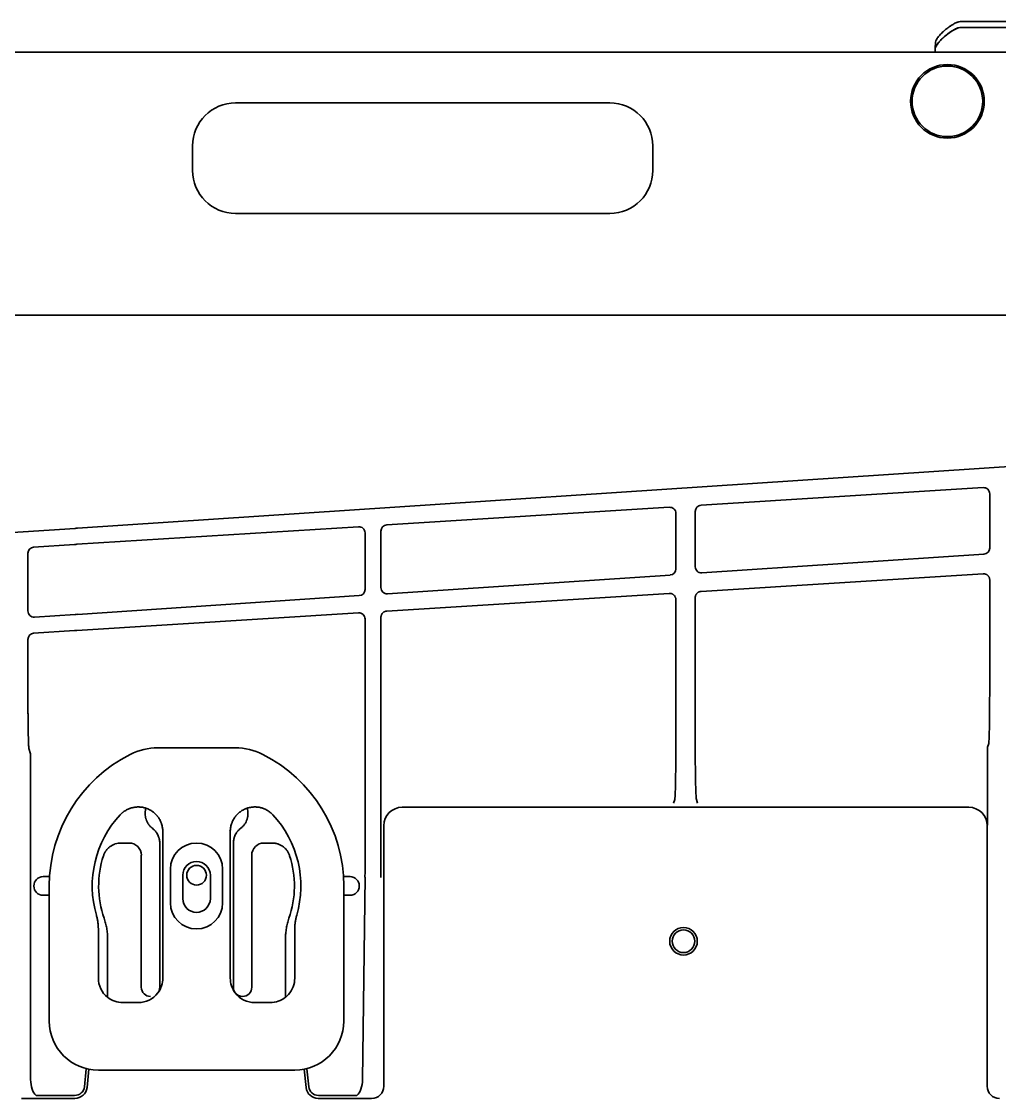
# Model space of a CAD drawing. Extents: x 6327 to 10269, y -393 to 3371.
# Drawn here: x 8894.2 to 9053.6, y 3142.1 to 3317.5 of the extents above; entities that cross this region are included whole.
import ezdxf

# ---------------------------------------------------------------- set-up
doc = ezdxf.new("R2010")
doc.units = 0
doc.header["$LTSCALE"] = 5
doc.layers.add('1', color=7, linetype='CONTINUOUS', true_color=0xffffff)

msp = doc.modelspace()

# ---------------------------------------------------------------- linework, layer by layer
at = {"layer": '1', "color": 7, "linetype": 'Continuous', "lineweight": 35}
for p, q in [((9127.77, 3317.53), (9047.13, 3317.53)), ((9047.08, 3316.53), (9046.87, 3316.5)), ((9047.08, 3316.53), (9046.87, 3316.5)), ((9047.08, 3316.53), (9050.08, 3316.53)), ((9049.25, 3316.53), (9049.24, 3316.53)), ((9049.24, 3316.53), (9049.24, 3316.53)), ((9049.24, 3316.53), (9164.91, 3316.53)), ((9043.1, 3313.2), (9043.13, 3314.17)), ((9175.07, 3312.53), (8431.07, 3312.53)), ((9043.08, 3313.1), (9043.07, 3312.53)), ((8990.07, 3304.28), (8929.07, 3304.28)), ((8922.07, 3297.28), (8922.07, 3293.28)), ((8997.07, 3293.28), (8997.07, 3297.28)), ((8929.07, 3286.28), (8990.07, 3286.28)), ((9123.12, 3269.69), (8483.03, 3269.69)), ((9123.12, 3269.68), (8483.03, 3269.68)), ((9135.97, 3250.43), (8903.3, 3235)), ((9004.92, 3238.73), (9050.9, 3241.61)), ((9051.96, 3240.61), (9051.96, 3231.77)), ((8953.71, 3235.53), (8999.75, 3238.41)), ((9000.82, 3237.41), (9000.82, 3228.38)), ((9003.98, 3228.72), (9003.98, 3237.74)), ((8902.92, 3234.98), (8803.14, 3228.55)), ((8903.24, 3232.38), (8949.11, 3235.25)), ((8952.77, 3225.32), (8952.77, 3234.54)), ((8950.17, 3234.25), (8950.17, 3225.02)), ((8896.18, 3231.93), (8902.86, 3232.36)), ((8895.24, 3221.52), (8895.24, 3230.93)), ((9051.02, 3230.77), (9005.05, 3227.72)), ((9004.92, 3224.71), (9050.9, 3227.58)), ((8999.88, 3227.38), (8953.84, 3224.33)), ((9051.96, 3226.58), (9051.96, 3208.34)), ((8949.24, 3224.02), (8903.3, 3220.97)), ((8953.71, 3221.51), (8999.75, 3224.38)), ((9000.82, 3223.38), (9000.82, 3197.09)), ((9003.98, 3196.98), (9003.98, 3223.71)), ((8902.92, 3220.95), (8896.31, 3220.52)), ((8903.24, 3218.35), (8949.11, 3221.22)), ((8952.77, 3220.51), (8952.74, 3220.62)), ((8952.74, 3220.62), (8952.74, 3185.87)), ((8950.21, 3220.33), (8950.17, 3220.22)), ((8950.21, 3185.95), (8950.21, 3220.33)), ((8896.18, 3217.9), (8902.86, 3218.33)), ((8895.24, 3208.55), (8895.24, 3216.9)), ((9051.82, 3199.96), (9051.61, 3199.34)), ((8895.68, 3198.24), (8895.39, 3199.12)), ((8895.68, 3145.19), (8895.68, 3198.24)), ((8916.42, 3199.23), (8929.03, 3199.23)), ((9051.61, 3199.34), (9051.61, 3189.12)), ((9000.44, 3190.24), (9000.63, 3190.81)), ((9004.36, 3190.24), (9004.17, 3190.8)), ((9048.56, 3189.56), (8956.24, 3189.56)), ((9048.56, 3189.56), (9048.56, 3189.56)), ((8917.22, 3161.73), (8917.22, 3185.6)), ((8928.22, 3185.6), (8928.22, 3161.73)), ((8953.24, 3186.56), (8953.24, 3144.12)), ((9051.6, 3186.69), (9051.55, 3186.56)), ((9051.55, 3144.12), (9051.55, 3186.56)), ((8911.72, 3183.73), (8910.4, 3183.73)), ((8916.72, 3183.73), (8916.72, 3160.23)), ((8928.72, 3160.23), (8928.72, 3183.73)), ((8935.04, 3183.73), (8933.72, 3183.73)), ((8913.72, 3160.23), (8913.72, 3181.73)), ((8931.72, 3181.73), (8931.72, 3160.23)), ((8918.47, 3179.48), (8918.47, 3173.98)), ((8920.47, 3178.48), (8920.47, 3174.68)), ((8924.97, 3174.68), (8924.97, 3178.48)), ((8926.97, 3173.98), (8926.97, 3179.48)), ((8896.22, 3176.65), (8896.22, 3176.8)), ((8897.72, 3178.25), (8897.72, 3178.25)), ((8898.77, 3178.25), (8897.72, 3178.25)), ((8898.72, 3154.73), (8898.72, 3176.73)), ((8947.74, 3178.25), (8946.67, 3178.25)), ((8946.72, 3176.73), (8946.72, 3154.73)), ((8947.74, 3178.25), (8947.74, 3178.25)), ((8949.24, 3176.75), (8949.24, 3176.75)), ((8949.24, 3176.71), (8949.24, 3176.75)), ((8949.24, 3176.71), (8949.24, 3176.71)), ((8949.76, 3145.19), (8950.17, 3178.18)), ((8897.72, 3175.21), (8897.72, 3175.21)), ((8897.72, 3175.21), (8898.72, 3175.21)), ((8946.72, 3175.21), (8947.74, 3175.21)), ((8947.74, 3175.21), (8947.74, 3175.21)), ((8918.47, 3173.98), (8918.46, 3173.98)), ((8906.72, 3169.73), (8906.72, 3161.73)), ((8938.72, 3161.73), (8938.72, 3169.73)), ((8908.22, 3168.17), (8908.22, 3158.6)), ((8937.22, 3158.6), (8937.22, 3168.17)), ((8910.72, 3157.73), (8913.22, 3157.73)), ((8932.22, 3157.73), (8934.72, 3157.73)), ((8904.45, 3144.04), (8904.75, 3146.97)), ((8904.88, 3143.92), (8905.18, 3146.88)), ((8905.18, 3146.88), (8905.18, 3146.88)), ((8940.26, 3146.88), (8940.57, 3143.92)), ((8940.57, 3143.92), (8940.26, 3146.88)), ((8940.69, 3146.97), (8941, 3144.04)), ((8938.72, 3146.73), (8906.72, 3146.73)), ((8904.88, 3143.92), (8904.88, 3143.92)), ((8940.57, 3143.92), (8940.57, 3143.92)), ((8902.89, 3142.12), (8894.2, 3142.12)), ((8897.18, 3142.61), (8902.86, 3142.61)), ((8942.56, 3142.12), (8951.24, 3142.12)), ((8942.56, 3142.12), (8942.56, 3142.12)), ((8951.24, 3142.12), (8942.56, 3142.12)), ((8942.59, 3142.61), (8948.26, 3142.61)), ((8951.24, 3142.12), (8951.24, 3142.12))]:
    msp.add_line(p, q, dxfattribs=at)
msp.add_lwpolyline([(9046.87, 3316.5), (9046.79, 3316.48), (9046.49, 3316.36), (9046.17, 3316.2), (9045.84, 3316), (9045.46, 3315.75), (9045.1, 3315.49), (9044.8, 3315.25), (9044.54, 3315.02), (9044.3, 3314.8), (9044.09, 3314.6), (9043.91, 3314.4), (9043.74, 3314.22), (9043.59, 3314.04), (9043.46, 3313.87), (9043.34, 3313.7), (9043.24, 3313.53), (9043.15, 3313.36), (9043.1, 3313.2), (9043.08, 3313.1)], dxfattribs=at)
for centre, radius in [((9045.07, 3304.53), 6), ((9045.07, 3304.53), 5.75), ((8922.72, 3178.48), 1.6), ((9002.07, 3167.73), 2.25), ((9002.07, 3167.73), 1.85)]:
    msp.add_circle(centre, radius, dxfattribs=at)
for centre, radius, start, end in [((9048.13, 3313.71), 3.98, 110.9838, 115.0636), ((9051.76, 3307.84), 10.9, 128.6148, 129.3001), ((8929.07, 3297.28), 7, 90, 180), ((8990.07, 3297.28), 7, 0, 90), ((8929.07, 3293.28), 7, 180, 270), ((8990.07, 3293.28), 7, 270, 0), ((8922.72, 3176.73), 24, 116.7655, 180), ((8916.42, 3189.23), 10, 90, 116.7655), ((8929.03, 3189.23), 10, 63.2345, 90), ((8922.72, 3176.73), 24, 0, 63.2345), ((8922.72, 3176.73), 17, 136.9472, 196.2606), ((8922.72, 3176.73), 17, 343.7394, 43.0512), ((8922.72, 3179.48), 4.25, 0, 180), ((8922.72, 3176.73), 15.95, 162.0029, 199.2463), ((8922.72, 3178.48), 2.25, 0, 180), ((8922.72, 3176.73), 15.95, 340.7537, 17.9971), ((8922.72, 3173.98), 4.25, 180, 0), ((8922.72, 3174.68), 2.25, 180, 0), ((8906.72, 3154.73), 8, 180, 270), ((8938.72, 3154.73), 8, 270, 0)]:
    msp.add_arc(centre, radius, start, end, dxfattribs=at)
for centre, major_axis, ratio, start_param, end_param in [((9050.96, 3240.61), (0.478, -0.879), 0.998825, 1.073094, 2.707194), ((8999.82, 3237.41), (0.478, -0.879), 0.998825, 1.073094, 2.707194), ((9004.98, 3237.74), (0.746, -0.667), 0.998687, 2.36424, 3.869903), ((8902.92, 3235.52), (-10.4, -0.67), 0.052299, 1.567419, 1.603899), ((8949.17, 3234.25), (0.478, -0.879), 0.998825, 1.073094, 2.707194), ((8953.77, 3234.54), (0.746, -0.667), 0.998687, 2.36424, 3.869903), ((8896.24, 3230.93), (0.322, -0.947), 0.999705, 2.878858, 4.384521), ((8902.86, 3231.81), (-10.4, -0.67), 0.052299, 4.672531, 4.709011), ((9050.96, 3231.77), (-0.477, -0.88), 0.998873, 0.561686, 2.067348), ((8999.82, 3228.38), (-0.477, -0.88), 0.998873, 0.561686, 2.067348), ((9004.98, 3228.72), (-0.739, -0.675), 0.998632, 5.543936, 7.178035), ((8949.17, 3225.02), (-0.477, -0.88), 0.998873, 0.561686, 2.067348), ((8953.77, 3225.32), (-0.739, -0.675), 0.998632, 5.543936, 7.178035), ((8896.24, 3221.52), (-0.31, -0.951), 0.999681, 5.027458, 6.661557), ((8902.92, 3221.5), (-10.4, -0.67), 0.052299, 1.567419, 1.603899), ((8949.17, 3220.22), (0.478, -0.879), 0.998825, 1.073094, 2.707194), ((8896.24, 3216.9), (0.322, -0.947), 0.999705, 2.878858, 4.384521), ((8902.86, 3217.78), (-10.4, -0.67), 0.052299, 4.672531, 4.709011), ((9051.81, 3208.35), (0, 8.4), 0.017452, 3.193875, 4.712288), ((9000.62, 3204.29), (0, -13.5), 0.017456, 0.052361, 1.007891), ((9004.18, 3204.29), (0, -13.5), 0.017478, 5.28425, 6.230757), ((8956.24, 3186.55), (0.95, -2.85), 0.997719, 2.820542, 4.390425), ((9048.55, 3186.55), (-0.95, -2.85), 0.997719, 1.89276, 3.462643), ((8949.97, 3185.93), (0, -13.52), 0.017432, 0.959972, 1.571786), ((8952.97, 3185.83), (0, -13.52), 0.017454, 4.70958, 5.321395), ((8911.72, 3181.72), (-1.42, -1.42), 0.998783, 2.356803, 3.926382), ((8933.72, 3181.72), (1.42, -1.42), 0.998783, 2.356803, 3.926382), ((8897.72, 3176.75), (0, -1.5), 0.999315, 3.141593, 4.712389), ((8897.72, 3176.71), (0, -1.5), 0.999315, 4.712389, 6.283185), ((8947.74, 3176.75), (-1.06, -1.06), 0.998631, 2.356537, 3.926648), ((8947.74, 3176.71), (1.06, -1.06), 0.998631, 5.49813, 7.068241), ((8910.72, 3161.73), (2.83, 2.83), 0.999695, 2.356347, 3.251938), ((8913.22, 3161.73), (-2.83, 2.83), 0.999695, 3.290549, 3.926839), ((8932.22, 3161.73), (2.83, 2.83), 0.999695, 2.356347, 2.992639), ((8934.72, 3161.73), (-2.83, 2.83), 0.999695, 3.197702, 3.926839), ((8915.22, 3160.23), (1.06, 1.06), 0.998783, 2.356803, 3.926991), ((8915.22, 3160.23), (-1.06, 1.06), 0.998783, 3.302332, 3.926382), ((8930.22, 3160.23), (1.06, 1.06), 0.998783, 2.356803, 2.980862), ((8930.22, 3160.23), (1.06, 1.06), 0.998783, 3.018958, 3.926991), ((8932.22, 3161.73), (2.83, 2.83), 0.999695, 3.006925, 3.926839), ((8930.22, 3160.23), (-1.06, 1.06), 0.998783, 2.356195, 3.926382), ((8910.72, 3161.73), (2.83, 2.83), 0.999695, 3.251938, 3.926839), ((8934.72, 3161.73), (-2.83, 2.83), 0.999695, 2.356347, 3.031247), ((8897.18, 3145.24), (0, -2.86), 0.525156, 4.729842, 5.877535), ((8948.26, 3145.24), (0, -2.86), 0.525156, 0.40565, 1.553343), ((8902.86, 3144.21), (-0.59, 1.49), 0.998412, 2.762801, 4.229076), ((8902.89, 3144.12), (0.74, -1.86), 0.999602, 5.904393, 7.370669), ((8942.56, 3144.12), (-0.74, -1.86), 0.999602, 5.195702, 6.661977), ((8942.59, 3144.21), (-0.59, -1.49), 0.998412, 5.195702, 6.661977), ((8951.24, 3144.12), (0.63, -1.9), 0.999618, 5.962135, 7.532018), ((9053.55, 3144.12), (-0.63, -1.9), 0.999618, 5.034353, 6.604236), ((8897.18, 3142.71), (1.5, 0), 0.066383, 4.332394, 4.712389), ((8948.26, 3142.71), (1.5, 0), 0.066383, 4.712389, 5.092384)]:
    msp.add_ellipse(centre, major_axis=major_axis, ratio=ratio, start_param=start_param, end_param=end_param, dxfattribs=at)
at = {"layer": '1', "color": 7, "linetype": 'Continuous', "lineweight": 35, "extrusion": (2.95823e-31, -1.17146e-15, -1)}
msp.add_ellipse((8913.22, 3161.73), major_axis=(-2.83, 2.83), ratio=0.999695, start_param=3.006925, end_param=3.926839, dxfattribs=at)
at = {"layer": '1', "color": 7, "linetype": 'Continuous', "lineweight": 35}
for points, knots in [([(9047.13, 3317.53), (9046.98, 3317.53), (9046.75, 3317.45), (9046.43, 3317.31), (9046.12, 3317.16), (9045.75, 3316.92), (9045.29, 3316.62), (9044.78, 3316.21), (9044.37, 3315.85), (9044.06, 3315.54), (9043.84, 3315.31), (9043.61, 3315.07), (9043.42, 3314.8), (9043.24, 3314.52), (9043.14, 3314.32), (9043.13, 3314.17)], [0, 0, 0, 0, 0.0625, 0.125, 0.1875, 0.25, 0.375, 0.5, 0.625, 0.6875, 0.75, 0.8125, 0.875, 0.9375, 1, 1, 1, 1]), ([(9045.78, 3316.94), (9045.61, 3316.84), (9045.45, 3316.72), (9045.29, 3316.6), (9045.28, 3316.6)], [0, 0, 0, 0, 0.966345, 1, 1, 1, 1]), ([(9046.87, 3316.5), (9046.65, 3316.44), (9046.24, 3316.25), (9045.49, 3315.8), (9044.81, 3315.27), (9044.18, 3314.7), (9043.74, 3314.23), (9043.41, 3313.82), (9043.18, 3313.44), (9043.08, 3313.22), (9043.08, 3313.1)], [0, 0, 0, 0, 0.131314, 0.256446, 0.501664, 0.623395, 0.745135, 0.867853, 0.930791, 1, 1, 1, 1]), ([(9044.37, 3315.84), (9044.34, 3315.82), (9044.17, 3315.66), (9044, 3315.49), (9043.86, 3315.33)], [0, 0, 0, 0, 0.139504, 1, 1, 1, 1]), ([(9046.87, 3316.5), (9046.86, 3316.49), (9046.85, 3316.49), (9046.83, 3316.49), (9046.83, 3316.49)], [0, 0, 0, 0, 0.50167, 1, 1, 1, 1]), ([(9043.43, 3314.81), (9043.43, 3314.8), (9043.36, 3314.71), (9043.3, 3314.61), (9043.24, 3314.51), (9043.24, 3314.51)], [0, 0, 0, 0, 0.02406, 0.977892, 1, 1, 1, 1]), ([(8914.48, 3189.4), (8914.3, 3189.46), (8914.11, 3189.51), (8913.74, 3189.57), (8913.55, 3189.59), (8913.32, 3189.6), (8913.27, 3189.6), (8913.17, 3189.6), (8913.12, 3189.6), (8912.98, 3189.6), (8912.89, 3189.59), (8912.6, 3189.56), (8912.42, 3189.52), (8912.14, 3189.45), (8912.05, 3189.43), (8911.92, 3189.38), (8911.87, 3189.37), (8911.78, 3189.33), (8911.74, 3189.32), (8911.52, 3189.22), (8911.35, 3189.14), (8911.02, 3188.95), (8910.87, 3188.84), (8910.68, 3188.69), (8910.64, 3188.66), (8910.57, 3188.6), (8910.47, 3188.5), (8910.37, 3188.4), (8910.3, 3188.33)], [0, 0, 0, 0, 0.125, 0.125, 0.25, 0.25, 0.28125, 0.28125, 0.3125, 0.3125, 0.375, 0.375, 0.5, 0.5, 0.5625, 0.5625, 0.59375, 0.59375, 0.625, 0.625, 0.75, 0.75, 0.875, 0.875, 0.90625, 0.90625, 0.9375, 1, 1, 1, 1]), ([(8914.48, 3189.4), (8914.43, 3189.25), (8914.4, 3189.11), (8914.37, 3188.92), (8914.37, 3188.88), (8914.36, 3188.8), (8914.35, 3188.76), (8914.35, 3188.65), (8914.34, 3188.57), (8914.34, 3188.34), (8914.36, 3188.19), (8914.39, 3187.96), (8914.41, 3187.89), (8914.43, 3187.78), (8914.44, 3187.74), (8914.46, 3187.67), (8914.48, 3187.63), (8914.53, 3187.45), (8914.59, 3187.31), (8914.69, 3187.1), (8914.75, 3187), (8914.81, 3186.9), (8914.85, 3186.84), (8914.88, 3186.81), (8914.99, 3186.65), (8915.08, 3186.53), (8915.3, 3186.31), (8915.41, 3186.21), (8915.53, 3186.12)], [0, 0, 0, 0, 0.125, 0.125, 0.15625, 0.15625, 0.1875, 0.1875, 0.25, 0.25, 0.375, 0.375, 0.4375, 0.4375, 0.46875, 0.46875, 0.5, 0.5, 0.625, 0.625, 0.6875, 0.71875, 0.71875, 0.75, 0.75, 0.875, 0.875, 1, 1, 1, 1]), ([(8917.22, 3185.6), (8917.22, 3185.81), (8917.21, 3186.02), (8917.14, 3186.43), (8917.09, 3186.63), (8917.02, 3186.86), (8917.01, 3186.88), (8917, 3186.93), (8916.99, 3186.96), (8916.96, 3187.03), (8916.94, 3187.08), (8916.88, 3187.22), (8916.84, 3187.32), (8916.7, 3187.6), (8916.59, 3187.77), (8916.44, 3187.99), (8916.4, 3188.03), (8916.36, 3188.09), (8916.34, 3188.11), (8916.31, 3188.15), (8916.22, 3188.25), (8916.13, 3188.35), (8915.91, 3188.57), (8915.76, 3188.71), (8915.55, 3188.86), (8915.5, 3188.89), (8915.42, 3188.95), (8915.37, 3188.98), (8915.24, 3189.06), (8915.15, 3189.11), (8914.87, 3189.25), (8914.68, 3189.33), (8914.48, 3189.4)], [0, 0, 0, 0, 0.125, 0.125, 0.25, 0.25, 0.265625, 0.265625, 0.28125, 0.28125, 0.3125, 0.3125, 0.375, 0.375, 0.5, 0.5, 0.53125, 0.53125, 0.546875, 0.546875, 0.5625, 0.625, 0.625, 0.75, 0.75, 0.78125, 0.78125, 0.8125, 0.8125, 0.875, 0.875, 1, 1, 1, 1]), ([(8930.97, 3189.4), (8930.77, 3189.33), (8930.58, 3189.25), (8930.3, 3189.11), (8930.21, 3189.06), (8930.07, 3188.98), (8930.03, 3188.95), (8929.94, 3188.89), (8929.9, 3188.86), (8929.69, 3188.71), (8929.53, 3188.57), (8929.31, 3188.35), (8929.22, 3188.25), (8929.14, 3188.15), (8929.11, 3188.11), (8929.09, 3188.09), (8929.04, 3188.03), (8929.01, 3187.99), (8928.86, 3187.77), (8928.75, 3187.6), (8928.61, 3187.32), (8928.56, 3187.22), (8928.51, 3187.08), (8928.49, 3187.03), (8928.46, 3186.96), (8928.45, 3186.93), (8928.43, 3186.88), (8928.42, 3186.86), (8928.35, 3186.63), (8928.3, 3186.43), (8928.24, 3186.02), (8928.22, 3185.81), (8928.22, 3185.6)], [0, 0, 0, 0, 0.125, 0.125, 0.1875, 0.1875, 0.21875, 0.21875, 0.25, 0.25, 0.375, 0.375, 0.4375, 0.453125, 0.453125, 0.46875, 0.46875, 0.5, 0.5, 0.625, 0.625, 0.6875, 0.6875, 0.71875, 0.71875, 0.734375, 0.734375, 0.75, 0.75, 0.875, 0.875, 1, 1, 1, 1]), ([(8929.91, 3186.12), (8930.03, 3186.21), (8930.15, 3186.31), (8930.36, 3186.53), (8930.46, 3186.65), (8930.57, 3186.81), (8930.59, 3186.84), (8930.63, 3186.9), (8930.7, 3187), (8930.75, 3187.1), (8930.85, 3187.31), (8930.91, 3187.45), (8930.97, 3187.63), (8930.98, 3187.67), (8931, 3187.74), (8931.01, 3187.78), (8931.04, 3187.89), (8931.05, 3187.96), (8931.09, 3188.19), (8931.1, 3188.34), (8931.1, 3188.57), (8931.1, 3188.65), (8931.09, 3188.76), (8931.09, 3188.8), (8931.08, 3188.88), (8931.07, 3188.92), (8931.05, 3189.11), (8931.01, 3189.25), (8930.97, 3189.4)], [0, 0, 0, 0, 0.125, 0.125, 0.25, 0.25, 0.28125, 0.28125, 0.3125, 0.375, 0.375, 0.5, 0.5, 0.53125, 0.53125, 0.5625, 0.5625, 0.625, 0.625, 0.75, 0.75, 0.8125, 0.8125, 0.84375, 0.84375, 0.875, 0.875, 1, 1, 1, 1]), ([(8935.15, 3188.33), (8935.01, 3188.47), (8934.88, 3188.6), (8934.58, 3188.84), (8934.43, 3188.94), (8934.22, 3189.07), (8934.18, 3189.09), (8934.1, 3189.14), (8934.05, 3189.16), (8933.93, 3189.22), (8933.84, 3189.26), (8933.58, 3189.37), (8933.4, 3189.43), (8933.12, 3189.5), (8933.03, 3189.52), (8932.89, 3189.55), (8932.84, 3189.55), (8932.75, 3189.57), (8932.7, 3189.57), (8932.46, 3189.6), (8932.27, 3189.61), (8931.9, 3189.59), (8931.71, 3189.57), (8931.47, 3189.53), (8931.42, 3189.52), (8931.33, 3189.5), (8931.19, 3189.47), (8931.06, 3189.43), (8930.97, 3189.4)], [0, 0, 0, 0, 0.125, 0.125, 0.25, 0.25, 0.28125, 0.28125, 0.3125, 0.3125, 0.375, 0.375, 0.5, 0.5, 0.5625, 0.5625, 0.59375, 0.59375, 0.625, 0.625, 0.75, 0.75, 0.875, 0.875, 0.90625, 0.90625, 0.9375, 1, 1, 1, 1]), ([(9051.61, 3189.12), (9051.61, 3189.09), (9051.61, 3189.06), (9051.61, 3189.01), (9051.61, 3188.93), (9051.61, 3188.84), (9051.61, 3188.68), (9051.61, 3188.57), (9051.61, 3188.41), (9051.61, 3188.36), (9051.61, 3188.28), (9051.61, 3188.25), (9051.61, 3188.2), (9051.61, 3188.17), (9051.61, 3188.04), (9051.61, 3187.94), (9051.61, 3187.74), (9051.61, 3187.64), (9051.61, 3187.45), (9051.6, 3187.35), (9051.6, 3187.16), (9051.6, 3187.06), (9051.6, 3186.92), (9051.6, 3186.87), (9051.6, 3186.8), (9051.6, 3186.77), (9051.6, 3186.73), (9051.6, 3186.71), (9051.6, 3186.7), (9051.6, 3186.69)], [0, 0, 0, 0, 0.03125, 0.03125, 0.0625, 0.125, 0.125, 0.25, 0.25, 0.3125, 0.3125, 0.34375, 0.34375, 0.375, 0.375, 0.5, 0.5, 0.625, 0.625, 0.75, 0.75, 0.875, 0.875, 0.9375, 0.9375, 0.96875, 0.984375, 0.984375, 1, 1, 1, 1]), ([(8915.53, 3186.12), (8915.63, 3186.05), (8915.71, 3185.97), (8915.88, 3185.82), (8915.96, 3185.73), (8916.07, 3185.6), (8916.12, 3185.53), (8916.17, 3185.46), (8916.21, 3185.41), (8916.22, 3185.39), (8916.3, 3185.27), (8916.36, 3185.17), (8916.46, 3184.96), (8916.51, 3184.86), (8916.56, 3184.69), (8916.58, 3184.64), (8916.61, 3184.56), (8916.61, 3184.53), (8916.63, 3184.47), (8916.64, 3184.44), (8916.67, 3184.3), (8916.71, 3184.08), (8916.72, 3183.84), (8916.72, 3183.73)], [0, 0, 0, 0, 0.125, 0.125, 0.25, 0.25, 0.3125, 0.34375, 0.34375, 0.375, 0.375, 0.5, 0.5, 0.625, 0.625, 0.6875, 0.6875, 0.71875, 0.71875, 0.75, 0.75, 0.875, 1, 1, 1, 1]), ([(8928.72, 3183.73), (8928.72, 3183.84), (8928.73, 3183.96), (8928.76, 3184.19), (8928.78, 3184.3), (8928.82, 3184.47), (8928.83, 3184.52), (8928.85, 3184.61), (8928.86, 3184.63), (8928.88, 3184.69), (8928.89, 3184.72), (8928.94, 3184.85), (8928.98, 3184.96), (8929.09, 3185.17), (8929.14, 3185.26), (8929.24, 3185.41), (8929.27, 3185.46), (8929.32, 3185.53), (8929.34, 3185.55), (8929.37, 3185.6), (8929.39, 3185.62), (8929.49, 3185.73), (8929.64, 3185.9), (8929.82, 3186.05), (8929.91, 3186.12)], [0, 0, 0, 0, 0.125, 0.125, 0.25, 0.25, 0.3125, 0.3125, 0.34375, 0.34375, 0.375, 0.375, 0.5, 0.5, 0.625, 0.625, 0.6875, 0.6875, 0.71875, 0.71875, 0.75, 0.75, 0.875, 1, 1, 1, 1]), ([(8910.4, 3183.73), (8910.25, 3183.73), (8910.09, 3183.71), (8909.78, 3183.66), (8909.63, 3183.63), (8909.44, 3183.57), (8909.4, 3183.55), (8909.33, 3183.53), (8909.22, 3183.48), (8909.11, 3183.44), (8908.91, 3183.33), (8908.77, 3183.25), (8908.61, 3183.13), (8908.58, 3183.11), (8908.52, 3183.06), (8908.49, 3183.03), (8908.4, 3182.96), (8908.34, 3182.9), (8908.17, 3182.74), (8908.07, 3182.62), (8907.96, 3182.46), (8907.94, 3182.43), (8907.89, 3182.36), (8907.87, 3182.33), (8907.81, 3182.23), (8907.77, 3182.16), (8907.66, 3181.95), (8907.6, 3181.8), (8907.55, 3181.65)], [0, 0, 0, 0, 0.125, 0.125, 0.25, 0.25, 0.28125, 0.28125, 0.3125, 0.375, 0.375, 0.5, 0.5, 0.53125, 0.53125, 0.5625, 0.5625, 0.625, 0.625, 0.75, 0.75, 0.78125, 0.78125, 0.8125, 0.8125, 0.875, 0.875, 1, 1, 1, 1]), ([(8937.89, 3181.65), (8937.84, 3181.8), (8937.78, 3181.95), (8937.64, 3182.23), (8937.56, 3182.36), (8937.44, 3182.52), (8937.42, 3182.55), (8937.37, 3182.61), (8937.3, 3182.71), (8937.22, 3182.79), (8937.05, 3182.96), (8936.93, 3183.06), (8936.77, 3183.18), (8936.74, 3183.2), (8936.68, 3183.24), (8936.64, 3183.26), (8936.54, 3183.32), (8936.47, 3183.36), (8936.26, 3183.47), (8936.12, 3183.53), (8935.93, 3183.59), (8935.9, 3183.6), (8935.82, 3183.62), (8935.78, 3183.63), (8935.67, 3183.66), (8935.59, 3183.68), (8935.36, 3183.71), (8935.2, 3183.73), (8935.04, 3183.73)], [0, 0, 0, 0, 0.125, 0.125, 0.25, 0.25, 0.28125, 0.28125, 0.3125, 0.375, 0.375, 0.5, 0.5, 0.53125, 0.53125, 0.5625, 0.5625, 0.625, 0.625, 0.75, 0.75, 0.78125, 0.78125, 0.8125, 0.8125, 0.875, 0.875, 1, 1, 1, 1]), ([(8907.66, 3171.47), (8907.76, 3171.2), (8907.84, 3170.93), (8907.98, 3170.39), (8908.09, 3169.85), (8908.16, 3169.29), (8908.21, 3168.74), (8908.22, 3168.46), (8908.22, 3168.17)], [0, 0, 0, 0, 0.25, 0.25, 0.5, 0.75, 0.75, 1, 1, 1, 1]), ([(8937.22, 3168.17), (8937.22, 3168.46), (8937.23, 3168.74), (8937.28, 3169.29), (8937.35, 3169.85), (8937.47, 3170.39), (8937.61, 3170.93), (8937.69, 3171.2), (8937.78, 3171.47)], [0, 0, 0, 0, 0.25, 0.25, 0.5, 0.75, 0.75, 1, 1, 1, 1]), ([(8937.71, 3159.06), (8937.68, 3159.03), (8937.65, 3159), (8937.6, 3158.95), (8937.58, 3158.92), (8937.54, 3158.88), (8937.52, 3158.87), (8937.5, 3158.84), (8937.48, 3158.83), (8937.44, 3158.8), (8937.42, 3158.77), (8937.38, 3158.74), (8937.37, 3158.73), (8937.35, 3158.71), (8937.33, 3158.7), (8937.31, 3158.68), (8937.3, 3158.67), (8937.28, 3158.66), (8937.27, 3158.65), (8937.25, 3158.63), (8937.23, 3158.62), (8937.22, 3158.61), (8937.22, 3158.61), (8937.22, 3158.61), (8937.21, 3158.61), (8937.21, 3158.61)], [0, 0, 0, 0, 0.134778, 0.134778, 0.269557, 0.269557, 0.336946, 0.336946, 0.404335, 0.404335, 0.539113, 0.539113, 0.606503, 0.606503, 0.673892, 0.673892, 0.741281, 0.741281, 0.80867, 0.80867, 0.943449, 0.943449, 0.977143, 0.977143, 1, 1, 1, 1])]:
    msp.add_open_spline(points, degree=3, knots=knots, dxfattribs=at)
for points in [[(9050.9, 3227.58), (9050.94, 3227.58), (9051.03, 3227.58), (9051.17, 3227.56), (9051.3, 3227.52), (9051.42, 3227.47), (9051.54, 3227.4), (9051.65, 3227.31), (9051.74, 3227.21), (9051.82, 3227.1), (9051.88, 3226.98), (9051.93, 3226.85), (9051.95, 3226.72), (9051.96, 3226.63), (9051.96, 3226.58)], [(8999.75, 3224.38), (8999.8, 3224.39), (8999.89, 3224.39), (9000.02, 3224.37), (9000.16, 3224.33), (9000.28, 3224.27), (9000.4, 3224.2), (9000.5, 3224.12), (9000.6, 3224.02), (9000.67, 3223.9), (9000.74, 3223.78), (9000.78, 3223.65), (9000.81, 3223.52), (9000.82, 3223.43), (9000.82, 3223.38)], [(9003.98, 3223.71), (9003.98, 3223.75), (9003.99, 3223.85), (9004.02, 3223.98), (9004.06, 3224.11), (9004.13, 3224.23), (9004.2, 3224.34), (9004.3, 3224.44), (9004.41, 3224.53), (9004.52, 3224.6), (9004.65, 3224.65), (9004.78, 3224.69), (9004.87, 3224.7), (9004.92, 3224.71)], [(8952.77, 3220.51), (8952.77, 3220.55), (8952.78, 3220.65), (8952.81, 3220.78), (8952.85, 3220.91), (8952.92, 3221.03), (8953, 3221.14), (8953.09, 3221.24), (8953.2, 3221.33), (8953.32, 3221.4), (8953.44, 3221.45), (8953.57, 3221.49), (8953.66, 3221.5), (8953.71, 3221.51)], [(8895.39, 3199.12), (8895.38, 3199.24), (8895.37, 3199.46), (8895.36, 3199.77), (8895.34, 3200.08), (8895.33, 3200.4), (8895.32, 3200.77), (8895.31, 3201.21), (8895.3, 3201.7), (8895.29, 3202.21), (8895.28, 3202.75), (8895.27, 3203.32), (8895.27, 3203.92), (8895.26, 3204.53), (8895.25, 3205.17), (8895.25, 3205.82), (8895.25, 3206.49), (8895.24, 3207.17), (8895.24, 3207.85), (8895.24, 3208.31), (8895.24, 3208.55)], [(9051.61, 3199.34), (9051.61, 3199.34), (9051.61, 3199.34), (9051.61, 3199.34)], [(8928.22, 3185.6), (8928.2, 3185.65), (8928.18, 3185.7), (8928.16, 3185.75)], [(8906.4, 3171.97), (8906.46, 3171.78), (8906.55, 3171.42), (8906.65, 3170.86), (8906.71, 3170.3), (8906.72, 3169.92), (8906.72, 3169.73)], [(8938.72, 3169.73), (8938.72, 3169.92), (8938.74, 3170.3), (8938.8, 3170.86), (8938.9, 3171.42), (8938.99, 3171.78), (8939.04, 3171.97)], [(8916.41, 3159.3), (8916.42, 3159.32), (8916.43, 3159.33), (8916.44, 3159.35)], [(8929.04, 3159.3), (8929.03, 3159.32), (8929.02, 3159.33), (8929.01, 3159.35)], [(8896.59, 3142.62), (8896.6, 3142.61), (8896.61, 3142.61), (8896.62, 3142.61)], [(8948.82, 3142.61), (8948.83, 3142.61), (8948.84, 3142.61), (8948.86, 3142.62)]]:
    msp.add_open_spline(points, degree=3, dxfattribs=at)

doc.saveas('drawing.dxf')
